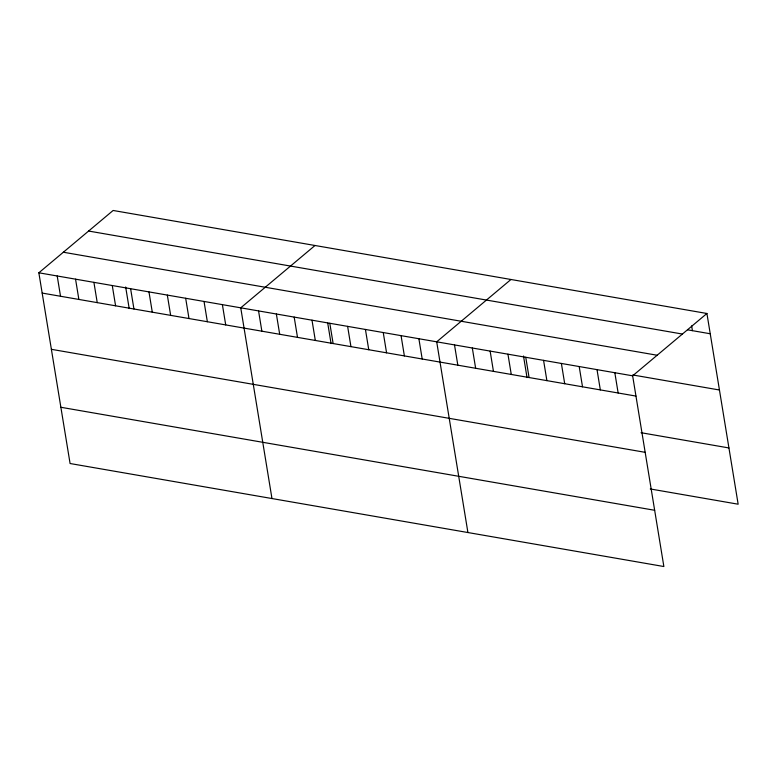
<?xml version="1.0" encoding="UTF-8"?>
<svg xmlns="http://www.w3.org/2000/svg" width="777" height="777" viewBox="0 0 777 777"><rect width="100%" height="100%" fill="white"/><g stroke="black" fill="none" stroke-linecap="round" stroke-linejoin="round"><path stroke-width="1.17" d="M706.915 313.481L632.643 375.815L663.869 566.53L70.085 463.519L38.85 272.795L113.131 210.47L706.915 313.481L738.15 504.205L650.271 488.956M315.015 245.493L240.744 307.828L271.969 498.543M510.965 279.487L436.693 341.822L467.919 532.536M687.674 329.846L710.236 333.76M88.617 231.041L682.41 334.052M63.364 252.234L657.148 355.244M632.76 374.961L719.453 390.005M38.85 272.795L632.643 375.815M42.172 293.075L635.965 396.085M641.054 432.711L728.943 447.95M51.379 349.32L645.172 452.331M60.868 407.274L654.661 510.285M691.647 325.893L692.424 330.662M614.83 372.727L618.142 392.997M597.018 369.629L600.33 389.908M579.195 366.54L582.517 386.82M561.382 363.451L564.704 383.721M543.57 360.363L546.891 380.633M525.757 357.274L529.079 377.544M523.494 356.012L527.029 377.603M507.944 354.176L511.266 374.456M490.132 351.087L493.453 371.367M472.319 347.999L475.641 368.269M454.506 344.91L457.828 365.18M418.881 338.723L422.193 359.003M401.058 335.635L404.38 355.915M383.246 332.546L386.567 352.826M365.433 329.458L368.754 349.728M347.62 326.369L350.942 346.639M329.807 323.281L333.129 343.551M327.729 323.154L331.08 343.599M311.995 320.182L315.316 340.462M294.182 317.094L297.504 337.373M276.369 314.005L279.691 334.275M258.556 310.917L261.868 331.187M222.387 304.642L225.709 324.912M204.03 301.457L207.352 321.727M185.674 298.271L188.996 318.551M167.327 295.085L170.649 315.365M148.97 291.899L152.292 312.179M130.614 288.723L133.935 308.993M125.66 286.985L129.196 308.576M112.267 285.538L115.588 305.808M93.91 282.352L97.232 302.622M75.554 279.166L78.875 299.446M57.207 275.981L60.528 296.26"/></g></svg>
